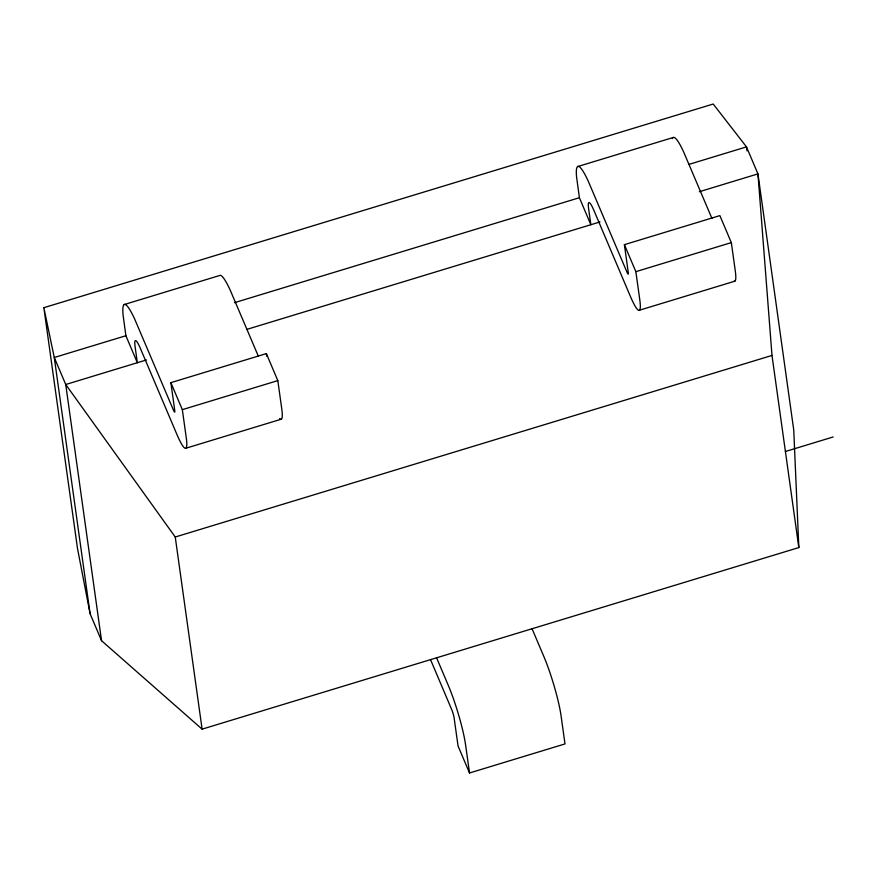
<?xml version="1.0" encoding="UTF-8"?>
<svg xmlns="http://www.w3.org/2000/svg" width="877" height="877" viewBox="0 0 877 877"><rect width="100%" height="100%" fill="white"/><g stroke="black" fill="none" stroke-linecap="round" stroke-linejoin="round"><path stroke-width="1.32" d="M43.85 307.695L713.209 104.023L746.48 146.887L757.947 173.887L793.751 430.07L798.837 547.577L202.105 729.149L101.546 640.703L90.079 613.703L77.516 548.553L43.85 307.695L54.275 357.509L90.079 613.703M124.161 304.56L219.634 275.51A62.991 8.167 73.1 0 1 230.169 290.035L258.408 356.358M577.68 166.564L673.152 137.514M279.61 418.537A44.036 5.711 73.1 0 0 281.736 408.627L277.812 380.607L266.356 353.606L170.872 382.657L174.83 411.105A6.205 0.8 73.1 0 1 173.679 410.677L134.696 319.096A62.991 8.167 73.1 0 0 123.054 314.81L125.882 335.727L54.275 357.509L65.731 384.51L175.247 537.009L202.105 729.149M234.422 302.697L579.401 197.72L576.562 176.814A62.991 8.167 73.1 0 1 588.215 181.09L627.198 272.681A6.205 0.8 73.1 0 0 628.338 273.098L624.391 244.661L719.874 215.61L731.33 242.611L735.244 270.631A44.036 5.711 73.1 0 1 734.104 281.221M689.19 164.317L746.48 146.887L747.051 150.954M146.503 359.932L65.731 384.51L101.546 640.703M247.193 329.292L600.011 221.936M699.353 191.712L757.947 173.887L771.99 355.437L798.837 547.577M125.882 335.727L137.338 362.727L135.102 346.711A25.159 3.256 73.1 0 1 140.506 348.695L176.803 434.203A44.036 5.711 73.1 0 0 186.253 437.678L182.339 409.658L277.812 380.607M579.401 197.72L590.857 224.72L588.62 208.715A25.159 3.256 73.1 0 1 594.025 210.699L630.311 296.207A44.036 5.711 73.1 0 0 639.771 299.682L635.858 271.662L731.33 242.611M185.88 448.224L281.353 419.173M639.388 310.228L734.871 281.177M175.247 537.009L771.99 355.437M785.408 451.502L833.15 436.976M430.486 659.526L451.929 710.118A6.205 0.8 73.1 0 1 454.034 717.342L458.057 745.976L469.524 772.977L564.996 743.926L561.083 715.906A44.036 5.711 73.1 0 0 543.795 656.38L532.054 628.721M711.916 218.362L683.687 152.039A62.991 8.167 73.1 0 0 672.374 138.599M624.391 244.661L635.858 271.662M436.571 657.772L448.311 685.43A44.036 5.711 73.1 0 1 465.599 744.957L469.524 772.977M170.872 382.657L182.339 409.658M266.356 353.606L266.718 356.205"/></g></svg>
